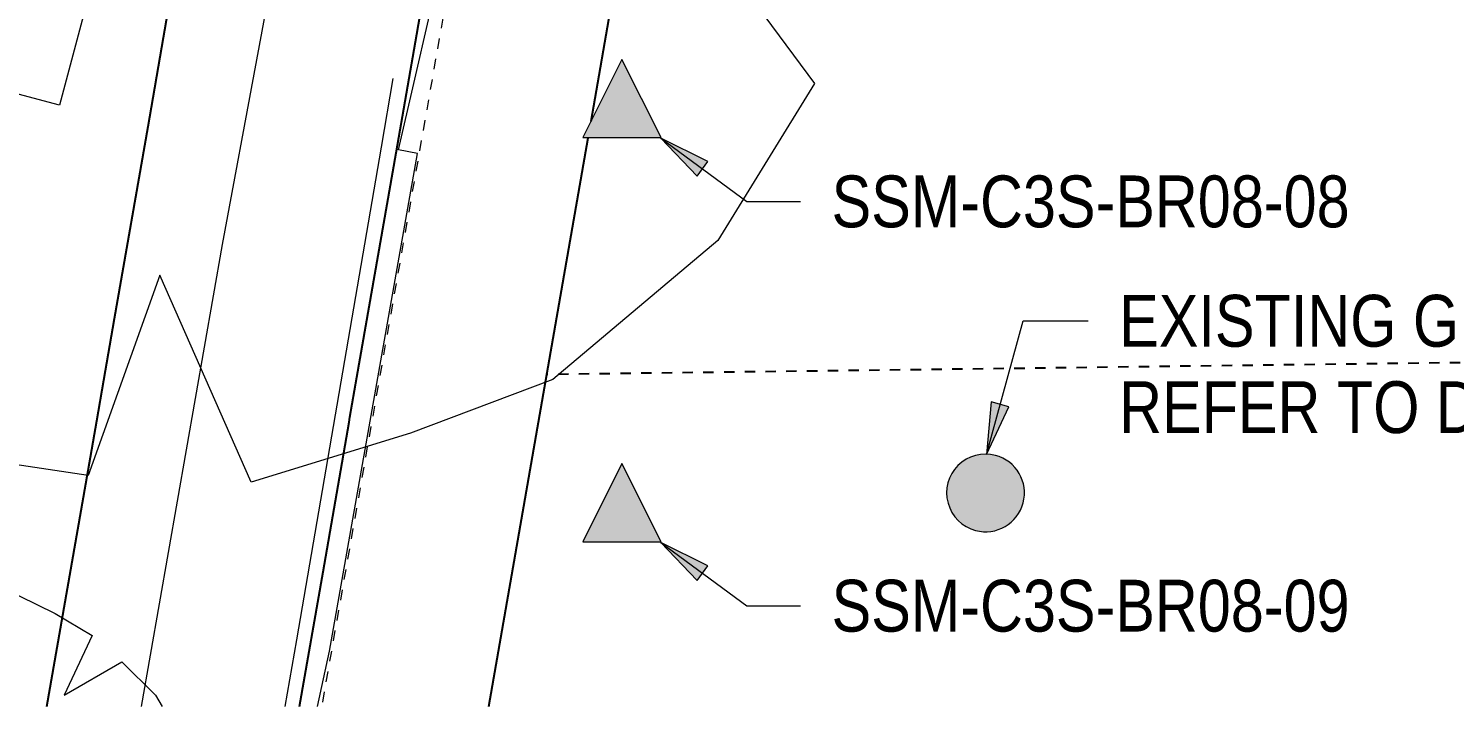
# Model space of a CAD drawing. Header units: metres. Extents: x -1147 to -802, y 5 to 567.
# Drawn here: x -1017.65 to -1003.9, y 498.17 to 504.71 of the extents above; entities that cross this region are included whole.
import ezdxf

# ---------------------------------------------------------------- set-up
doc = ezdxf.new("R2010")
doc.units = ezdxf.units.M
doc.linetypes.add('IMPORT-BDYS-Boundary _3_', pattern=[0.01, 0.009, -0.001])
doc.linetypes.add('IMPORT-LNMK-LaneLine3 _3__2_', pattern=[0.012, 0.003, -0.009])
for name, color, linetype, lineweight in [('A-DETL', 7, 'Continuous', 13), ('A-DETL-GENF', 7, 'Continuous', 9), ('G-ANNO-TEXT', 7, 'Continuous', 9)]:
    doc.layers.add(name, color=color, linetype=linetype, lineweight=lineweight)
doc.styles.add('Arial Narrow_3', font='ARIALN.TTF', dxfattribs={"height": 0.5})

# ---------------------------------------------------------------- blocks, each defined once
blk = doc.blocks.new('T2DPAA-T2D-PWA-SU-M2D-000002_dwg-40815123-DRG-2873010 - GENERAL ARRANGEMENT PLAN')
at = {"color": 254, "lineweight": 18, "true_color": 0xe1e1e1, "flags": 128}
for points in [[(-199.112, 1047.854), (-199.558, 1047.809), (-200.24, 1047.98), (-199.899, 1049.855), (-201.262, 1048.15), (-202.967, 1048.662), (-204.671, 1049.855), (-205.524, 1051.048), (-206.376, 1052.412), (-204.671, 1053.775), (-206.717, 1053.946), (-206.887, 1055.48), (-206.546, 1057.184), (-205.865, 1058.889), (-204.671, 1060.593), (-203.478, 1061.446), (-202.514, 1060.744)], [(-209.783, 1056.814), (-209.391, 1056.696), (-208.823, 1056.298), (-208.482, 1056.014), (-208.937, 1055.332), (-208.255, 1055.617), (-208.084, 1055.048), (-207.971, 1054.48), (-208.084, 1053.912), (-208.198, 1053.514), (-208.823, 1053.628), (-208.369, 1053.173), (-208.596, 1052.776), (-208.686, 1052.685)], [(-208.738, 1052.878), (-204.229, 1053.268), (-200.613, 1053.543)], [(-202.26, 1052.091), (-202.929, 1052.032), (-207.734, 1051.6), (-208.382, 1051.542)], [(-208.301, 1051.237), (-207.755, 1051.262), (-202.9, 1051.675), (-202.913, 1051.862), (-202.255, 1051.883), (-201.583, 1051.907), (-201.566, 1051.908), (-200.272, 1051.964), (-200.198, 1051.967)]]:
    blk.add_lwpolyline(points, dxfattribs=at)
blk.add_lwpolyline([(-203.334, 1055.131), (-203.334, 1055.797), (-202.134, 1055.797), (-202.134, 1057.131), (-202.534, 1057.131), (-202.534, 1055.797), (-201.334, 1055.797), (-201.334, 1055.131)], close=True, dxfattribs=at)
blk = doc.blocks.new('T2DPAA-T2D-PWA-SU-M2D-000001_dwg-40815111-DRG-2873010 - GENERAL ARRANGEMENT PLAN')
at = {"color": 254, "linetype": 'IMPORT-BDYS-Boundary _3_', "lineweight": 18, "true_color": 0xe1e1e1}
blk.add_line((-121.979, 1148.473), (-130.092, 1147.778), dxfattribs=at)
blk = doc.blocks.new('T2DPAA-T2D-PWA-SU-M2D-000100_Survey_rvt-1-DRG-2873010 - GENERAL ARRANGEMENT PLAN')
at = {"color": 254, "lineweight": 18, "true_color": 0xe1e1e1, "rotation": 75.11694444444437}
for name, p in [('T2DPAA-T2D-PWA-SU-M2D-000002_dwg-40815123-DRG-2873010 - GENERAL ARRANGEMENT PLAN', (-45.821, 429.478)), ('T2DPAA-T2D-PWA-SU-M2D-000001_dwg-40815111-DRG-2873010 - GENERAL ARRANGEMENT PLAN', (27.432, 329.096))]:
    blk.add_blockref(name, p, dxfattribs=at)
blk = doc.blocks.new('T2DPAA-T2D-C3S-RW-M2D-100010_dwg-40802999-DRG-2873010 - GENERAL ARRANGEMENT PLAN')
at = {"color": 9, "lineweight": 25, "true_color": 0xc3c3c3}
blk.add_line((17.24, -626.263), (19.636, -626.053), dxfattribs=at)
at = {"color": 9, "lineweight": 25, "true_color": 0xc3c3c3, "flags": 128}
for points in [[(10.435, -622.642), (12.736, -622.441), (13.222, -622.398), (13.618, -622.364), (14.22, -622.311), (16.094, -622.147), (16.962, -622.071), (18.203, -621.962), (18.549, -621.932)], [(11.061, -624.996), (12.374, -624.882), (13.836, -624.754), (13.884, -624.749), (14.275, -624.715), (16.461, -624.524), (17.62, -624.423), (18.865, -624.314), (19.17, -624.287)], [(11.53, -626.762), (16.202, -626.353), (17.079, -626.277)]]:
    blk.add_lwpolyline(points, dxfattribs=at)
at = {"color": 9, "linetype": 'IMPORT-LNMK-LaneLine3 _3__2_', "lineweight": 25, "true_color": 0xc3c3c3, "flags": 128}
blk.add_lwpolyline([(20.158, -645.748), (19.035, -641.732), (18.54, -639.963), (18.54, -639.963), (17.688, -636.917), (16.341, -632.101), (15.718, -629.875), (15.718, -629.872), (15.717, -629.871), (15.102, -627.671), (14.994, -627.286), (14.935, -627.075), (14.769, -626.479)], dxfattribs=at)
blk = doc.blocks.new('T2DPAA-T2D-PWC-RW-M2D-100010_RoadDesign_rvt-1-DRG-2873010 - GENERAL ARRANGEMENT PLAN')
at = {"color": 254, "lineweight": 18, "true_color": 0xe3e3e3, "rotation": 75.11694444444437}
blk.add_blockref('T2DPAA-T2D-C3S-RW-M2D-100010_dwg-40802999-DRG-2873010 - GENERAL ARRANGEMENT PLAN', (-1722.337, 648.01), dxfattribs=at)

msp = doc.modelspace()

# ---------------------------------------------------------------- hatches: boundary and pattern name
at = {"layer": 'A-DETL-GENF', "true_color": 0xff0000}
for points in [[(-1011.5506, 503.6596), (-1011.9279, 504.4141), (-1012.3052, 503.6596)], [(-1012.3052, 499.7596), (-1011.5506, 499.7596), (-1011.9279, 500.5141)]]:
    msp.add_hatch(color=1, dxfattribs=at).paths.add_polyline_path(points)
at = {"layer": 'A-DETL-GENF', "true_color": 0xffffff}
msp.add_hatch(color=7, dxfattribs=at).paths.add_polyline_path([(-1008.4527, 499.8582), (-1008.3873, 499.8583), (-1008.3229, 499.8698), (-1008.2514, 499.8981), (-1008.205, 499.9251), (-1008.155, 499.9672), (-1008.1131, 500.0173), (-1008.0806, 500.074), (-1008.0583, 500.1355), (-1008.0471, 500.1999), (-1008.0472, 500.2652), (-1008.0587, 500.3296), (-1008.0812, 500.391), (-1008.114, 500.4475), (-1008.1561, 500.4975), (-1008.2063, 500.5394), (-1008.263, 500.572), (-1008.3244, 500.5942), (-1008.3888, 500.6054), (-1008.4542, 500.6053), (-1008.5185, 500.5938), (-1008.5865, 500.5675), (-1008.6365, 500.5385), (-1008.6864, 500.4964), (-1008.7284, 500.4463), (-1008.7609, 500.3896), (-1008.7832, 500.3281), (-1008.7944, 500.2637), (-1008.7942, 500.1983), (-1008.7828, 500.134), (-1008.7603, 500.0726), (-1008.7275, 500.0161), (-1008.6854, 499.9661), (-1008.6352, 499.9242), (-1008.5785, 499.8916), (-1008.5171, 499.8694), (-1008.4534, 499.8583)])
at = {"layer": 'G-ANNO-TEXT'}
for points in [[(-1011.5535, 503.6543), (-1011.2025, 503.2875), (-1011.0982, 503.4297)], [(-1008.4126, 500.6037), (-1008.1953, 501.0625), (-1008.3654, 501.1092)], [(-1011.5535, 499.7543), (-1011.2025, 499.3875), (-1011.0982, 499.5297)]]:
    msp.add_hatch(color=256, dxfattribs=at).paths.add_polyline_path(points)

# ---------------------------------------------------------------- linework, layer by layer
at = {"layer": 'A-DETL', "color": 1, "lineweight": 15, "true_color": 0xff0000}
for p, q in [((-1011.9279, 504.4141), (-1012.3052, 503.6596)), ((-1011.5506, 503.6596), (-1011.9279, 504.4141)), ((-1012.3052, 503.6596), (-1011.5506, 503.6596)), ((-1011.9279, 500.5141), (-1012.3052, 499.7596)), ((-1011.5506, 499.7596), (-1011.9279, 500.5141)), ((-1012.3052, 499.7596), (-1011.5506, 499.7596))]:
    msp.add_line(p, q, dxfattribs=at)
at = {"layer": 'A-DETL', "color": 3, "lineweight": 15, "true_color": 0x00ff00}
for start, end in [(75.11694, 255.11694), (255.11694, 75.11694)]:
    msp.add_arc((-1008.4207, 500.2318), 0.375, start, end, dxfattribs=at)
at = {"layer": 'G-ANNO-TEXT'}
for p, q in [((-1011.5535, 503.6543), (-1011.2025, 503.2875)), ((-1011.0982, 503.4297), (-1011.5535, 503.6543)), ((-1011.5535, 503.6543), (-1010.7214, 503.0439)), ((-1011.2025, 503.2875), (-1011.0982, 503.4297)), ((-1010.7214, 503.0439), (-1010.2053, 503.0439)), ((-1008.4126, 500.6037), (-1008.0591, 501.8923)), ((-1008.0591, 501.8923), (-1007.4317, 501.8923)), ((-1008.3654, 501.1092), (-1008.4126, 500.6037)), ((-1008.4126, 500.6037), (-1008.1953, 501.0625)), ((-1008.1953, 501.0625), (-1008.3654, 501.1092)), ((-1011.5535, 499.7543), (-1011.2025, 499.3875)), ((-1011.0982, 499.5297), (-1011.5535, 499.7543)), ((-1011.5535, 499.7543), (-1010.7214, 499.1439)), ((-1011.2025, 499.3875), (-1011.0982, 499.5297)), ((-1010.7214, 499.1439), (-1010.2053, 499.1439))]:
    msp.add_line(p, q, dxfattribs=at)

# ---------------------------------------------------------------- block references
at = {"lineweight": 5}
msp.add_blockref('T2DPAA-T2D-PWC-RW-M2D-100010_RoadDesign_rvt-1-DRG-2873010 - GENERAL ARRANGEMENT PLAN', (100.4304, 0), dxfattribs=at)
at = {"color": 254, "lineweight": 5, "true_color": 0xe1e1e1}
msp.add_blockref('T2DPAA-T2D-PWA-SU-M2D-000100_Survey_rvt-1-DRG-2873010 - GENERAL ARRANGEMENT PLAN', (100.4304, 0), dxfattribs=at)

# ---------------------------------------------------------------- next in the draw order: texts
at = {"layer": 'G-ANNO-TEXT', "char_height": 0.5, "attachment_point": 1, "style": 'Arial Narrow_3', "bg_fill": 3, "box_fill_scale": 1, "bg_fill_color": 256, "bg_fill_true_color": 13158600, "bg_fill_transparency": 0}
for s, insert in [('SSM-C3S-BR08-08', (-1009.9053, 503.2939)), ('EXISTING GROUNDWATER MONITORING INSTRUMENT. ', (-1007.1317, 502.1423)), ('REFER TO DRAWING 8003 SHEET No. 2374001', (-1007.1317, 501.3089)), ('SSM-C3S-BR08-09', (-1009.9053, 499.3939))]:
    msp.add_mtext(s, dxfattribs=dict(at, insert=insert))

doc.saveas('drawing.dxf')
